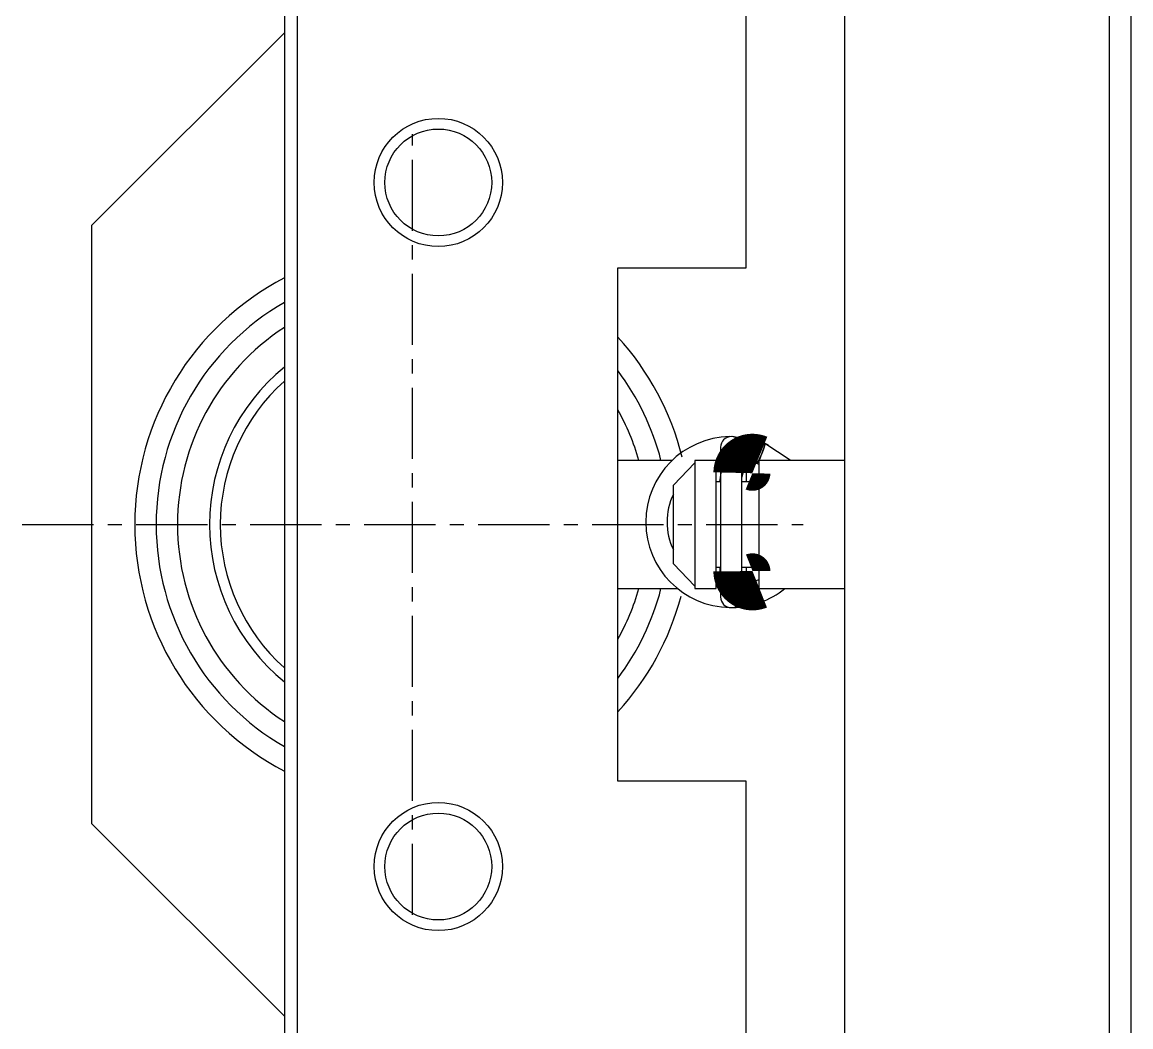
# Model space of a CAD drawing. Extents: x 565 to 917, y 86 to 335.
# Drawn here: x 566.08 to 585.53, y 281.18 to 298.81 of the extents above; entities that cross this region are included whole.
import ezdxf

# ---------------------------------------------------------------- set-up
doc = ezdxf.new("R2010")
doc.units = 0
doc.linetypes.add('CENTER', pattern=[2, 1.25, -0.25, 0.25, -0.25])
doc.layers.get('0').update_dxf_attribs({"linetype": 'CONTINUOUS'})

msp = doc.modelspace()

# ---------------------------------------------------------------- linework, layer by layer
at = {"color": 7, "linetype": 'CONTINUOUS'}
for p, q in [((585.5321229282353, 312.1195322948938), (585.5321229282353, 267.8695322948938)), ((570.9071229282356, 311.7445322948938), (570.9071229282356, 268.2445322948938)), ((585.1571229282353, 268.2445322948938), (585.1571229282353, 311.7445322948938)), ((570.6821229282353, 304.9945322948938), (570.6821229282353, 274.9945322948938)), ((580.5071229282356, 304.2445322948938), (580.5071229282356, 275.7445322948938)), ((578.7821229282354, 294.4945322948938), (578.7821229282354, 299.3695322948937)), ((570.6821229282353, 298.6195322948938), (567.3071229282355, 295.2445322948938)), ((567.3071229282355, 284.7445322948938), (567.3071229282355, 295.2445322948938)), ((576.5321229282355, 294.4945322948938), (578.7821229282354, 294.4945322948938)), ((576.5321229282355, 290.8007822948937), (576.5321229282355, 294.4945322948938)), ((579.1167999282357, 291.4131202948938), (578.5435329282355, 291.5361342948936)), ((579.1121849282355, 291.4160282948937), (578.6935809282356, 291.4239022948937)), ((579.1186319282353, 291.4123382948936), (579.0103969282357, 291.1173662948938)), ((579.5567409282356, 291.1213092948937), (579.1118009282357, 291.4152852948938)), ((579.1729889282357, 291.3874222948937), (579.1167999282357, 291.4131202948938)), ((578.3339039282354, 291.3497692948938), (578.3339039282354, 288.7247692948938)), ((578.7089039282355, 288.7247692948938), (578.7089039282355, 291.3497692948938)), ((577.4849099282357, 291.1195322948938), (576.5321229282355, 291.1195322948938)), ((577.5071229282356, 290.6819182948938), (577.8821229282356, 291.0787942948937)), ((578.2571229282356, 291.1195322948938), (577.8821229282356, 291.1195322948938)), ((577.8821229282356, 291.1195322948938), (577.8821229282356, 291.0787942948937)), ((577.8821229282356, 291.0787942948937), (577.8821229282356, 288.9102702948936)), ((578.2129789282357, 291.1198282948938), (578.3338829282357, 291.1473222948938)), ((578.2571229282356, 288.8695322948938), (578.2571229282356, 291.1195322948938)), ((578.7821229282354, 291.0481842948937), (578.7821229282354, 290.7445322948938)), ((578.9649259282356, 291.0720592948937), (579.0072029282356, 291.0528702948937)), ((579.0103969282357, 291.1173662948938), (578.9717479282353, 291.0691082948936)), ((580.5071229282356, 291.1195322948938), (579.0071229282355, 291.1195322948938)), ((579.0071229282355, 291.1195322948938), (579.0071229282355, 288.8695322948938)), ((576.5321229282355, 289.1882822948936), (576.5321229282355, 290.8007822948937)), ((577.5071229282356, 289.3071462948936), (577.5071229282356, 290.6819182948938)), ((578.3339039282354, 290.7445322948938), (578.2571229282356, 290.7445322948938)), ((578.3339039282354, 290.7445322948938), (578.2571229282356, 290.7445322948938)), ((578.7820789282354, 290.7445322948938), (578.7088949282356, 290.7445322948938)), ((578.7821229282354, 290.7445322948938), (578.7089039282355, 290.7445322948938)), ((579.0071229282355, 290.7445322948938), (578.7089039282355, 290.7445322948938)), ((578.7821229282354, 290.7445322948938), (578.7089039282355, 290.7445322948938)), ((577.8821229282356, 288.9102702948936), (577.5071229282356, 289.3071462948936)), ((578.2571229282356, 289.2445322948938), (578.3339039282354, 289.2445322948938)), ((578.2571229282356, 289.2445322948938), (578.3339039282354, 289.2445322948938)), ((578.7088949282356, 289.2445322948938), (578.7820789282354, 289.2445322948938)), ((578.7089039282355, 289.2445322948938), (578.7821229282354, 289.2445322948938)), ((578.7089039282355, 289.2445322948938), (579.0071229282355, 289.2445322948938)), ((578.7821229282354, 289.2444742948936), (578.7821229282354, 289.0263582948938)), ((576.5321229282355, 285.4945322948938), (576.5321229282355, 289.1882822948936)), ((576.5321229282355, 288.8695322948938), (577.5820639282356, 288.8695322948938)), ((577.8821229282356, 288.9102702948936), (577.8821229282356, 288.8695322948938)), ((577.8821229282356, 288.8695322948938), (578.2571229282356, 288.8695322948938)), ((578.3338919282356, 288.9274002948937), (578.2570479282354, 288.9431112948938)), ((579.0072049282356, 289.0218632948938), (578.7089099282352, 288.9271972948938)), ((578.9656949282356, 289.0034662948938), (578.9633819282355, 289.0023772948936)), ((579.0071229282355, 288.8695322948938), (580.5071229282356, 288.8695322948938)), ((579.0648209282355, 288.6407232948938), (579.0655759282356, 288.6409682948938)), ((579.0655759282356, 288.6409682948938), (579.0663739282356, 288.6412292948936)), ((579.0663739282356, 288.6412292948936), (579.0674999282356, 288.6416002948937)), ((579.0674999282356, 288.6416002948937), (579.0682579282357, 288.6418512948937)), ((579.0682579282357, 288.6418512948937), (579.0693309282354, 288.6422082948937)), ((579.0693309282354, 288.6422082948937), (579.0706759282356, 288.6426592948936)), ((579.0706759282356, 288.6426592948936), (579.0726589282355, 288.6433312948938)), ((579.0726589282355, 288.6433312948938), (579.0746439282356, 288.6440122948938)), ((579.0746439282356, 288.6440122948938), (579.0783219282356, 288.6452962948938)), ((579.0783219282356, 288.6452962948938), (579.1121849282355, 288.6585092948937)), ((579.1091409282357, 288.6586092948935), (579.1110309282356, 288.6582652948936)), ((579.1110309282356, 288.6582652948936), (579.1107819282355, 288.6588582948935)), ((578.7821229282354, 285.4945322948938), (576.5321229282355, 285.4945322948938)), ((578.7821229282354, 280.6195322948937), (578.7821229282354, 285.4945322948938)), ((567.3071229282355, 284.7445322948938), (570.6821229282353, 281.3695322948938))]:
    msp.add_line(p, q, dxfattribs=at)
at = {"color": 1, "linetype": 'CENTER'}
for p, q in [((572.9321229282353, 283.1445322948937), (572.9321229282353, 296.8445322948936)), ((566.0821229282355, 289.9945322948937), (579.7821229282353, 289.9945322948937))]:
    msp.add_line(p, q, dxfattribs=at)
at = {"color": 7, "linetype": 'CONTINUOUS', "const_width": 1}
for points in [[(578.7089039282355, 290.8983832948937), (578.7091059282357, 290.9070712948937), (578.7097469282356, 290.9162192948936), (578.7108269282356, 290.9253242948938), (578.7123429282356, 290.9343672948935), (578.7142929282356, 290.9433262948936), (578.7166709282354, 290.9521812948937), (578.7194729282356, 290.9609122948936), (578.7226939282353, 290.9694992948938), (578.7263279282353, 290.9779222948936), (578.7303659282356, 290.9861612948938), (578.7348009282355, 290.9941982948938), (578.7396249282353, 291.0020122948937), (578.7448259282355, 291.0095852948936), (578.7503949282356, 291.0168982948936), (578.7563209282356, 291.0239342948938), (578.7625899282355, 291.0306732948938), (578.7691889282355, 291.0370992948936), (578.7761049282356, 291.0431942948936), (578.7833209282356, 291.0489422948936), (578.7908219282353, 291.0543272948938), (578.7985909282356, 291.0593342948938), (578.8066089282356, 291.0639472948938), (578.8148579282355, 291.0681542948938), (578.8233159282356, 291.0719412948937), (578.8319639282356, 291.0752972948936), (578.8407799282356, 291.0782102948936), (578.8497409282356, 291.0806712948938), (578.8588219282356, 291.0826712948935), (578.8680009282353, 291.0842042948937), (578.8772529282356, 291.0852642948938), (578.8865519282356, 291.0858472948938), (578.8958729282353, 291.0859502948937), (578.9051889282355, 291.0855712948937), (578.9144759282357, 291.0847132948936), (578.9237079282356, 291.0833772948937), (578.9328579282356, 291.0815682948936), (578.9419009282356, 291.0792902948936), (578.9508139282356, 291.0765502948937), (578.9595709282356, 291.0733592948936), (578.9645419282353, 291.0713162948936)], [(578.9645419282353, 289.0032222948938), (578.9556319282354, 288.9996802948936), (578.9468319282356, 288.9967012948936), (578.9378829282354, 288.9941752948938), (578.9288089282356, 288.9921092948936), (578.9196359282356, 288.9905112948937), (578.9103879282357, 288.9893872948936), (578.9010889282356, 288.9887402948935), (578.8917659282356, 288.9885742948937), (578.8824449282356, 288.9888892948937), (578.8731519282356, 288.9896842948936), (578.8639119282357, 288.9909562948938), (578.8547499282356, 288.9927032948936), (578.8456929282356, 288.9949172948935), (578.8367639282357, 288.9975932948938), (578.8279879282356, 289.0007212948937), (578.8193869282356, 289.0042912948936), (578.8109849282355, 289.0082932948938), (578.8028019282355, 289.0127142948937), (578.7948599282356, 289.0175402948938), (578.7871769282356, 289.0227562948938), (578.7797729282356, 289.0283482948938), (578.7726639282356, 289.0343002948938), (578.7658669282356, 289.0405942948938), (578.7593979282356, 289.0472132948938), (578.7532699282357, 289.0541392948938), (578.7474959282356, 289.0613532948938), (578.7420899282356, 289.0688382948937), (578.7370609282357, 289.0765722948938), (578.7324209282355, 289.0845382948938), (578.7281779282356, 289.0927152948937), (578.7243399282356, 289.1010842948936), (578.7209159282356, 289.1096232948938), (578.7179109282353, 289.1183142948938), (578.7153309282356, 289.1271352948936), (578.7131809282356, 289.1360662948936), (578.7114639282356, 289.1450862948937), (578.7101839282356, 289.1541752948938), (578.7093419282355, 289.1633122948936), (578.7089409282356, 289.1724762948937), (578.7089039282355, 289.1761542948937)]]:
    msp.add_lwpolyline(points, dxfattribs=at)
at = {"color": 7, "linetype": 'CONTINUOUS'}
for points in [[(578.966, 291.0709999999999, 0), (578.966, 291.0709999999999, 0), (578.967, 291.0709999999999, 0), (578.9679999999998, 291.0709999999999, 0), (578.9690000000002, 291.0719999999999, 0), (578.9690000000002, 291.0719999999999, 0), (578.97, 291.073, 0), (578.971, 291.074, 0), (578.9719999999999, 291.074, 0), (578.973, 291.0749999999998, 0), (578.974, 291.0759999999999, 0), (578.975, 291.0769999999999, 0), (578.976, 291.0779999999999, 0), (578.9769999999997, 291.08, 0), (578.978, 291.0809999999999, 0), (578.98, 291.082, 0), (578.981, 291.0839999999998, 0), (578.9819999999997, 291.0859999999999, 0), (578.9830000000002, 291.087, 0), (578.985, 291.089, 0), (578.986, 291.091, 0), (578.988, 291.093, 0), (578.989, 291.0950000000001, 0), (578.99, 291.0969999999999, 0), (578.9919999999998, 291.1, 0), (578.993, 291.1019999999999, 0), (578.995, 291.105, 0), (578.9969999999998, 291.107, 0), (578.998, 291.11, 0), (579, 291.1129999999999, 0), (579.0009999999997, 291.115, 0), (579.003, 291.1179999999998, 0), (579.0049999999999, 291.121, 0), (579.0059999999997, 291.124, 0), (579.008, 291.127, 0), (579.0099999999998, 291.13, 0), (579.012, 291.134, 0), (579.013, 291.137, 0), (579.0149999999998, 291.14, 0), (579.017, 291.144, 0), (579.0189999999999, 291.1469999999998, 0), (579.021, 291.151, 0), (579.023, 291.154, 0), (579.0239999999998, 291.158, 0), (579.026, 291.1619999999999, 0), (579.028, 291.165, 0), (579.03, 291.1689999999999, 0), (579.0319999999998, 291.173, 0), (579.0339999999998, 291.177, 0), (579.036, 291.181, 0), (579.0379999999998, 291.185, 0), (579.039, 291.189, 0), (579.041, 291.1929999999999, 0), (579.0429999999998, 291.197, 0), (579.0449999999998, 291.2009999999999, 0), (579.047, 291.2049999999999, 0), (579.049, 291.209, 0), (579.0509999999998, 291.2139999999999, 0), (579.053, 291.218, 0), (579.054, 291.2219999999999, 0), (579.056, 291.2259999999998, 0), (579.058, 291.23, 0), (579.06, 291.2349999999999, 0), (579.062, 291.2389999999999, 0), (579.063, 291.243, 0), (579.0650000000002, 291.247, 0), (579.067, 291.2509999999999, 0), (579.0689999999998, 291.2559999999999, 0), (579.07, 291.2599999999999, 0), (579.072, 291.264, 0), (579.074, 291.2679999999999, 0), (579.076, 291.2729999999999, 0), (579.077, 291.277, 0), (579.079, 291.2809999999998, 0), (579.08, 291.285, 0), (579.082, 291.2889999999998, 0), (579.0829999999999, 291.293, 0), (579.085, 291.2970000000001, 0), (579.086, 291.3009999999998, 0), (579.0879999999999, 291.305, 0), (579.089, 291.309, 0), (579.091, 291.3129999999998, 0), (579.0919999999998, 291.317, 0), (579.0930000000002, 291.3209999999999, 0), (579.095, 291.324, 0), (579.096, 291.3279999999999, 0), (579.0969999999998, 291.332, 0), (579.0980000000002, 291.3349999999999, 0), (579.1, 291.339, 0), (579.1009999999999, 291.343, 0), (579.1019999999997, 291.346, 0), (579.1030000000001, 291.3489999999999, 0), (579.104, 291.353, 0), (579.105, 291.356, 0), (579.1059999999998, 291.3589999999999, 0), (579.1069999999997, 291.362, 0), (579.1069999999997, 291.365, 0), (579.108, 291.3679999999999, 0), (579.109, 291.371, 0), (579.11, 291.374, 0), (579.11, 291.3769999999999, 0), (579.1109999999998, 291.379, 0), (579.1119999999999, 291.382, 0), (579.1119999999999, 291.384, 0), (579.113, 291.387, 0), (579.113, 291.389, 0), (579.114, 291.3909999999999, 0), (579.114, 291.394, 0), (579.114, 291.3959999999999, 0), (579.115, 291.3979999999999, 0), (579.115, 291.399, 0), (579.115, 291.401, 0), (579.115, 291.403, 0), (579.115, 291.4039999999999, 0), (579.115, 291.406, 0), (579.115, 291.4069999999999, 0), (579.115, 291.4089999999998, 0), (579.115, 291.41, 0), (579.115, 291.4109999999999, 0), (579.115, 291.412, 0), (579.115, 291.413, 0), (579.114, 291.4139999999998, 0), (579.114, 291.4139999999998, 0), (579.114, 291.415, 0), (579.113, 291.415, 0), (579.113, 291.4159999999998, 0), (579.1119999999999, 291.4159999999998, 0), (579.1119999999999, 291.4159999999998, 0), (579.1109999999998, 291.4159999999998, 0)], [(579.1109999999998, 288.658, 0), (579.1109999999998, 288.658, 0), (579.1109999999998, 288.658, 0), (579.1109999999998, 288.658, 0), (579.1109999999998, 288.658, 0), (579.1109999999998, 288.658, 0), (579.1109999999998, 288.658, 0), (579.1109999999998, 288.658, 0), (579.1109999999998, 288.658, 0), (579.1109999999998, 288.658, 0), (579.1109999999998, 288.658, 0), (579.1109999999998, 288.658, 0), (579.1109999999998, 288.658, 0), (579.1109999999998, 288.658, 0), (579.1109999999998, 288.658, 0), (579.1109999999998, 288.658, 0), (579.1109999999998, 288.658, 0), (579.1109999999998, 288.658, 0), (579.1109999999998, 288.658, 0), (579.1109999999998, 288.658, 0), (579.1109999999998, 288.658, 0), (579.1109999999998, 288.658, 0), (579.1109999999998, 288.658, 0), (579.1109999999998, 288.658, 0), (579.1109999999998, 288.658, 0), (579.1109999999998, 288.658, 0), (579.1109999999998, 288.658, 0), (579.1109999999998, 288.658, 0), (579.1109999999998, 288.658, 0), (579.1109999999998, 288.658, 0), (579.1109999999998, 288.658, 0), (579.1109999999998, 288.658, 0), (579.1109999999998, 288.658, 0), (579.1109999999998, 288.658, 0), (579.1109999999998, 288.658, 0), (579.1109999999998, 288.658, 0), (579.1109999999998, 288.658, 0), (579.1109999999998, 288.658, 0), (579.1109999999998, 288.658, 0), (579.1109999999998, 288.658, 0), (579.1109999999998, 288.658, 0), (579.1109999999998, 288.658, 0), (579.1109999999998, 288.658, 0), (579.1109999999998, 288.658, 0), (579.1109999999998, 288.658, 0), (579.1109999999998, 288.658, 0), (579.1109999999998, 288.658, 0), (579.1109999999998, 288.658, 0), (579.1109999999998, 288.658, 0), (579.1109999999998, 288.658, 0), (579.1119999999999, 288.658, 0), (579.1119999999999, 288.658, 0), (579.1119999999999, 288.658, 0), (579.1119999999999, 288.658, 0), (579.1119999999999, 288.658, 0), (579.1119999999999, 288.658, 0), (579.1119999999999, 288.658, 0), (579.1119999999999, 288.658, 0), (579.1119999999999, 288.658, 0), (579.1119999999999, 288.658, 0), (579.1119999999999, 288.658, 0), (579.1119999999999, 288.658, 0), (579.1119999999999, 288.658, 0), (579.1119999999999, 288.658, 0), (579.1119999999999, 288.658, 0), (579.1119999999999, 288.658, 0), (579.1119999999999, 288.658, 0), (579.1119999999999, 288.658, 0), (579.1119999999999, 288.658, 0), (579.1119999999999, 288.658, 0), (579.1119999999999, 288.658, 0), (579.1119999999999, 288.658, 0), (579.1119999999999, 288.658, 0), (579.1119999999999, 288.658, 0), (579.1119999999999, 288.658, 0), (579.1119999999999, 288.658, 0), (579.1119999999999, 288.658, 0), (579.1119999999999, 288.658, 0), (579.1119999999999, 288.658, 0), (579.1119999999999, 288.658, 0), (579.1119999999999, 288.658, 0), (579.1119999999999, 288.658, 0), (579.1119999999999, 288.658, 0), (579.1119999999999, 288.658, 0), (579.1119999999999, 288.658, 0), (579.1119999999999, 288.658, 0), (579.1119999999999, 288.658, 0), (579.1119999999999, 288.658, 0), (579.1119999999999, 288.658, 0), (579.1119999999999, 288.658, 0), (579.1119999999999, 288.658, 0), (579.1119999999999, 288.658, 0), (579.1119999999999, 288.658, 0), (579.1119999999999, 288.658, 0), (579.1119999999999, 288.658, 0), (579.1119999999999, 288.658, 0), (579.1119999999999, 288.658, 0), (579.1119999999999, 288.658, 0), (579.1119999999999, 288.658, 0), (579.1119999999999, 288.658, 0), (579.1119999999999, 288.658, 0), (579.1119999999999, 288.658, 0), (579.1119999999999, 288.658, 0), (579.1119999999999, 288.658, 0), (579.1119999999999, 288.658, 0), (579.1119999999999, 288.658, 0), (579.1119999999999, 288.658, 0), (579.1119999999999, 288.658, 0), (579.1119999999999, 288.658, 0), (579.1119999999999, 288.658, 0), (579.1119999999999, 288.658, 0), (579.1119999999999, 288.658, 0), (579.1119999999999, 288.658, 0), (579.1119999999999, 288.658, 0), (579.1119999999999, 288.658, 0), (579.1119999999999, 288.658, 0), (579.1119999999999, 288.658, 0), (579.1119999999999, 288.658, 0), (579.1119999999999, 288.658, 0), (579.1119999999999, 288.658, 0), (579.1119999999999, 288.658, 0), (579.1119999999999, 288.658, 0), (579.1119999999999, 288.658, 0), (579.1119999999999, 288.658, 0), (579.1119999999999, 288.658, 0), (579.1119999999999, 288.658, 0), (579.1119999999999, 288.6589999999998, 0), (579.1119999999999, 288.6589999999998, 0), (579.1119999999999, 288.6589999999998, 0)]]:
    msp.add_polyline3d(points, dxfattribs=at)
at = {"color": 3, "linetype": 'CONTINUOUS'}
for centre in [(573.3821229282356, 295.9945322948938), (573.3821229282356, 283.9945322948938)]:
    msp.add_circle(centre, 1.125, dxfattribs=at)
at = {"color": 7, "linetype": 'CONTINUOUS'}
for centre in [(573.3821229282356, 295.9945322948938), (573.3821229282356, 283.9945322948938)]:
    msp.add_circle(centre, 0.9375, dxfattribs=at)
for centre, radius, start, end in [((572.9321229282353, 289.9945322948937), 4.875, 117.4864259999982, 180), ((572.9321229282353, 289.9945322948937), 4.5, 120.0000000000001, 239.9999999999998), ((572.9321229282353, 289.9945322948937), 4.125, 123.0557310000017, 236.944268999998), ((572.9321229282353, 289.9945322948937), 4.875, 14.05178799999983, 42.39947300000081), ((572.9321229282353, 289.9945322948937), 4.5, 14.47751199999934, 36.86989800000061), ((572.9321229282353, 289.9945322948937), 3.375, 131.8103149999994, 228.1896850000004), ((572.9321229282353, 289.9945322948937), 4.125, 15.82661999999952, 29.22286999999938), ((578.5214409282356, 290.0373082948938), 1.499044, 90.85276599999789, 269.1982520000002), ((578.5214039282355, 291.3497692948938), 0.1875, 0, 180), ((583.1321229282356, 289.9945322948937), 4.5, 166.8577969999993, 169.4007060000003), ((583.1321229282356, 289.9945322948937), 4.875, 169.3125599999991, 171.1501169999999), ((578.5217249282355, 290.0374822948936), 1.126026999999999, 154.3104689999988, 205.6947579999985), ((572.9321229282353, 289.9945322948937), 4.875, 180, 242.5135740000018), ((583.1321229282356, 289.9945322948937), 4.875, 188.8498829999992, 190.1823519999993), ((572.9321229282353, 289.9945322948937), 4.5, 323.1301019999992, 345.5224880000005), ((572.9321229282353, 289.9945322948937), 4.125, 330.7771300000005, 344.1733800000004), ((578.5201009282356, 290.0412122948937), 1.503020999999999, 270.936312999997, 308.7651190000025), ((572.9321229282353, 289.9945322948937), 4.875, 317.6005269999992, 345.0618169999994), ((578.5214039282355, 288.7247692948938), 0.1875, 180, 0)]:
    msp.add_arc(centre, radius, start, end, dxfattribs=at)
at = {"color": 3, "linetype": 'CONTINUOUS'}
msp.add_arc((572.9321229282353, 289.9945322948937), 3.5625, 129.1667109999997, 230.8332889999999, dxfattribs=at)

doc.saveas('drawing.dxf')
